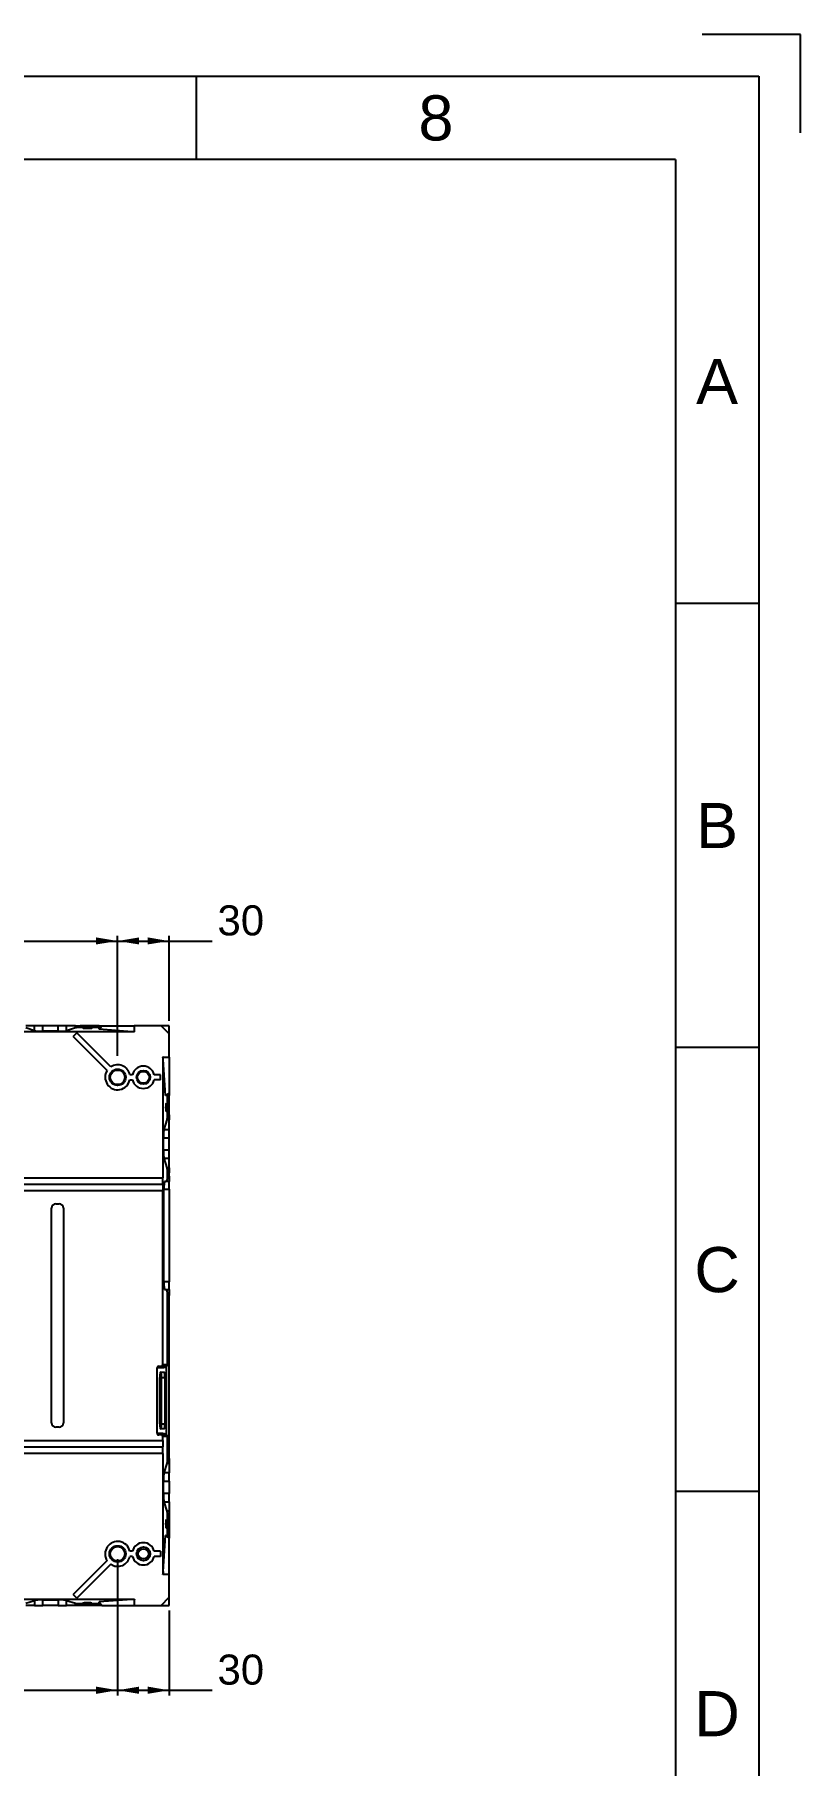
# Model space of a CAD drawing. Header units: millimetres. Extents: x 5415 to 7815, y 1596 to 3293.
# Drawn here: x 7369 to 7815, y 2285 to 3293 of the extents above; entities that cross this region are included whole.
import ezdxf
from ezdxf.enums import TextEntityAlignment as Align

# ---------------------------------------------------------------- set-up
doc = ezdxf.new("R2010")
doc.units = ezdxf.units.MM
doc.styles.get("Standard").update_dxf_attribs({"font": 'arial.ttf'})
doc.dimstyles.new('UDM_1-5', dxfattribs={"dimscale": 5, "dimtxt": 3.5, "dimasz": 2.5, "dimexe": 0.6, "dimexo": 0.6, "dimtad": 1, "dimtoh": 1, "dimzin": 9, "dimdsep": 46, "dimtxsty": 'Standard', "dimcen": 0, "dimclrd": 2, "dimclre": 2, "dimclrt": 2, "dimadec": 0, "dimazin": 2, "dimtfac": 1, "dimtofl": 0, "dimtmove": 0, "dimatfit": 3, "dimfxl": 1, "dimarcsym": 0})

# ---------------------------------------------------------------- blocks, each defined once
blk = doc.blocks.new('*D21')
at = {"color": 2}
for p, q in [((6877.7, 2698.2), (6877.7, 2768.1)), ((6877.7, 2765.1), (7417.7, 2765.1)), ((7417.7, 2698.2), (7417.7, 2768.1))]:
    blk.add_line(p, q, dxfattribs=at)
for points in [[(6877.7, 2765.1), (6890.2, 2763.1), (6890.2, 2767.2)], [(7417.7, 2765.1), (7405.2, 2767.2), (7405.2, 2763.1)]]:
    blk.add_solid(points, dxfattribs=at)
at = {"color": 2, "insert": (7147.7, 2777), "char_height": 17.5, "attachment_point": 5}
blk.add_mtext('540', dxfattribs=at)
blk = doc.blocks.new('*D22')
at = {"color": 2}
for p, q in [((7417.7, 2698.2), (7417.7, 2768.1)), ((7417.7, 2765.1), (7447.7, 2765.1)), ((7447.7, 2718.7), (7447.7, 2768.1)), ((7447.7, 2765.1), (7472.7, 2765.1))]:
    blk.add_line(p, q, dxfattribs=at)
for points in [[(7417.7, 2765.1), (7430.2, 2763.1), (7430.2, 2767.2)], [(7447.7, 2765.1), (7435.2, 2767.2), (7435.2, 2763.1)]]:
    blk.add_solid(points, dxfattribs=at)
at = {"color": 2, "insert": (7489.4, 2777), "char_height": 17.5, "attachment_point": 5}
blk.add_mtext('30', dxfattribs=at)
blk = doc.blocks.new('*D24')
at = {"color": 2}
for p, q in [((6877.7, 2405.2), (6877.7, 2325.8)), ((7417.7, 2405.2), (7417.7, 2325.8)), ((6877.7, 2328.8), (7417.7, 2328.8))]:
    blk.add_line(p, q, dxfattribs=at)
for points in [[(6877.7, 2328.8), (6890.2, 2326.7), (6890.2, 2330.9)], [(7417.7, 2328.8), (7405.2, 2330.9), (7405.2, 2326.7)]]:
    blk.add_solid(points, dxfattribs=at)
at = {"color": 2, "insert": (7147.7, 2340.7), "char_height": 17.5, "attachment_point": 5}
blk.add_mtext('540', dxfattribs=at)
blk = doc.blocks.new('*D25')
at = {"color": 2}
for p, q in [((7417.7, 2405.2), (7417.7, 2325.8)), ((7447.7, 2375.2), (7447.7, 2325.8)), ((7417.7, 2328.8), (7447.7, 2328.8)), ((7447.7, 2328.8), (7472.7, 2328.8))]:
    blk.add_line(p, q, dxfattribs=at)
for points in [[(7417.7, 2328.8), (7430.2, 2326.7), (7430.2, 2330.9)], [(7447.7, 2328.8), (7435.2, 2330.9), (7435.2, 2326.7)]]:
    blk.add_solid(points, dxfattribs=at)
at = {"color": 2, "insert": (7489.4, 2340.7), "char_height": 17.5, "attachment_point": 5}
blk.add_mtext('30', dxfattribs=at)

msp = doc.modelspace()

# ---------------------------------------------------------------- linework, layer by layer
for p, q in [((7815.096, 3292.931), (7757.953, 3292.931)), ((7815.096, 3235.788), (7815.096, 3292.931)), ((5439.338, 3268.689), (7790.853, 3268.689)), ((7463.581, 3220.204), (7463.581, 3268.689)), ((7790.853, 3268.689), (7790.853, 1620.204)), ((7742.368, 3220.204), (5487.823, 3220.204)), ((7742.368, 3220.204), (7742.368, 1668.689)), ((7790.853, 2961.618), (7742.368, 2961.618)), ((7790.853, 2703.032), (7742.368, 2703.032)), ((7790.853, 2444.446), (7742.368, 2444.446))]:
    msp.add_line(p, q)
at = {"color": 7, "linetype": 'Continuous', "lineweight": 25}
for p, q in [((7427.518, 2712.134), (7360.191, 2712.134)), ((7369.397, 2715.733), (7364.287, 2715.733)), ((7369.397, 2712.87), (7364.287, 2714.538)), ((7369.397, 2712.87), (7369.397, 2715.733)), ((7374.226, 2715.733), (7369.397, 2715.733)), ((7374.226, 2712.545), (7374.226, 2715.733)), ((7383.155, 2715.733), (7374.226, 2715.733)), ((7383.155, 2712.545), (7374.226, 2712.545)), ((7383.155, 2712.545), (7383.155, 2715.733)), ((7387.985, 2715.733), (7383.155, 2715.733)), ((7387.985, 2712.87), (7387.985, 2715.733)), ((7393.095, 2715.733), (7387.985, 2715.733)), ((7393.095, 2714.538), (7387.985, 2712.87)), ((7394.003, 2711.542), (7391.881, 2709.421)), ((7393.095, 2714.538), (7393.095, 2715.733)), ((7393.095, 2715.733), (7395.993, 2715.733)), ((7413.736, 2691.809), (7394.003, 2711.542)), ((7395.993, 2715.733), (7395.993, 2714.733)), ((7407.041, 2715.733), (7395.993, 2715.733)), ((7407.041, 2714.733), (7395.993, 2714.733)), ((7407.041, 2715.733), (7408.548, 2715.733)), ((7407.041, 2713.733), (7408.548, 2715.733)), ((7407.041, 2714.733), (7407.041, 2715.733)), ((7407.041, 2713.733), (7407.041, 2714.733)), ((7407.041, 2713.683), (7407.041, 2713.733)), ((7426.056, 2712.233), (7407.041, 2713.683)), ((7408.548, 2715.733), (7427.347, 2715.733)), ((7427.347, 2712.233), (7426.056, 2712.233)), ((7427.518, 2712.134), (7426.868, 2712.233)), ((7427.347, 2715.733), (7427.347, 2712.233)), ((7442.991, 2715.733), (7427.347, 2715.733)), ((7427.518, 2712.233), (7427.347, 2712.233)), ((7427.518, 2712.134), (7427.518, 2712.233)), ((7447.691, 2711.033), (7442.991, 2715.733)), ((7447.691, 2715.733), (7442.991, 2715.733)), ((7447.691, 2711.033), (7447.691, 2715.733)), ((7411.615, 2689.687), (7391.881, 2709.421)), ((7447.691, 2697.487), (7447.691, 2711.033)), ((7444.092, 2697.693), (7444.092, 2627.25)), ((7444.191, 2697.044), (7444.092, 2697.693)), ((7444.092, 2697.693), (7444.191, 2697.693)), ((7444.191, 2697.693), (7444.191, 2697.487)), ((7444.191, 2697.487), (7447.691, 2697.487)), ((7444.191, 2696.063), (7444.191, 2697.487)), ((7445.641, 2675.083), (7444.191, 2696.063)), ((7447.691, 2697.487), (7447.691, 2676.652)), ((7426.366, 2687.233), (7424.784, 2687.233)), ((7424.784, 2684.233), (7426.366, 2684.233)), ((7442.691, 2687.233), (7439.015, 2687.233)), ((7442.691, 2684.233), (7439.015, 2684.233)), ((7442.691, 2684.233), (7442.691, 2687.233)), ((7445.691, 2675.083), (7445.641, 2675.083)), ((7447.691, 2676.652), (7445.691, 2675.083)), ((7446.691, 2675.083), (7445.691, 2675.083)), ((7446.691, 2663.785), (7446.691, 2675.083)), ((7446.691, 2675.083), (7447.691, 2675.083)), ((7447.691, 2676.652), (7447.691, 2675.083)), ((7447.691, 2663.785), (7447.691, 2675.083)), ((7444.697, 2655.375), (7446.496, 2660.887)), ((7447.691, 2660.887), (7446.496, 2660.887)), ((7446.691, 2663.785), (7447.691, 2663.785)), ((7447.691, 2663.785), (7447.691, 2660.887)), ((7447.691, 2655.375), (7447.691, 2660.887)), ((7444.697, 2655.375), (7447.691, 2655.375)), ((7447.691, 2650.545), (7447.691, 2655.375)), ((7444.372, 2643.42), (7444.372, 2650.545)), ((7444.372, 2650.545), (7447.691, 2650.545)), ((7444.372, 2643.42), (7447.691, 2643.42)), ((7447.691, 2643.42), (7447.691, 2650.545)), ((7447.691, 2638.59), (7447.691, 2643.42)), ((7446.496, 2633.078), (7444.697, 2638.59)), ((7444.697, 2638.59), (7447.691, 2638.59)), ((7446.496, 2633.078), (7447.691, 2633.078)), ((7447.691, 2633.078), (7447.691, 2638.59)), ((7447.691, 2633.078), (7447.691, 2630.181)), ((6851.289, 2627.25), (7444.092, 2627.25)), ((7444.025, 2623.337), (6851.357, 2623.337)), ((7444.657, 2566.608), (7444.657, 2620.608)), ((7444.657, 2620.608), (7447.691, 2620.608)), ((7447.691, 2625.108), (7445.05, 2625.108)), ((7446.691, 2628.108), (7446.691, 2630.181)), ((7447.691, 2630.181), (7446.691, 2630.181)), ((7446.691, 2628.108), (7447.691, 2628.108)), ((7447.691, 2628.108), (7447.691, 2630.181)), ((7447.691, 2628.108), (7447.691, 2625.108)), ((7447.691, 2620.608), (7447.691, 2625.108)), ((7447.691, 2620.608), (7447.691, 2566.608)), ((7443.961, 2619.651), (6851.42, 2619.651)), ((7381.691, 2611.983), (7383.691, 2611.983)), ((7443.961, 2518.483), (7443.961, 2619.651)), ((7379.191, 2484.483), (7379.191, 2609.483)), ((7386.191, 2609.483), (7386.191, 2484.483)), ((7447.691, 2566.608), (7444.657, 2566.608)), ((7445.05, 2562.108), (7447.691, 2562.108)), ((7447.691, 2562.108), (7447.691, 2566.608)), ((7447.691, 2562.108), (7447.691, 2558.608)), ((7446.691, 2518.483), (7446.691, 2558.608)), ((7447.691, 2558.608), (7446.691, 2558.608)), ((7447.691, 2463.785), (7447.691, 2558.608)), ((7443.206, 2516.483), (7440.689, 2516.483)), ((7440.689, 2478.483), (7440.689, 2516.483)), ((7441.705, 2517.483), (7442.957, 2517.483)), ((7442.225, 2483.983), (7442.225, 2510.983)), ((7442.748, 2513.983), (7444.753, 2513.983)), ((7442.957, 2517.483), (7444.191, 2517.483)), ((7443.276, 2510.983), (7445.276, 2510.983)), ((7443.276, 2483.983), (7443.276, 2510.983)), ((7443.961, 2518.483), (7446.691, 2518.483)), ((7444.191, 2517.483), (7446.444, 2517.825)), ((7445.276, 2510.983), (7445.276, 2483.983)), ((7446.191, 2477.808), (7446.191, 2517.157)), ((7383.691, 2481.983), (7381.691, 2481.983)), ((7444.753, 2480.983), (7442.748, 2480.983)), ((7443.276, 2483.983), (7445.276, 2483.983)), ((6851.357, 2470.628), (7444.025, 2470.628)), ((6851.42, 2474.314), (7443.961, 2474.314)), ((7440.689, 2478.483), (7443.206, 2478.483)), ((7442.957, 2477.483), (7441.705, 2477.483)), ((7444.191, 2477.483), (7442.957, 2477.483)), ((7446.691, 2476.483), (7443.961, 2476.483)), ((7443.961, 2474.314), (7443.961, 2476.483)), ((7446.444, 2477.14), (7444.191, 2477.483)), ((7446.691, 2463.785), (7446.691, 2476.483)), ((7444.092, 2466.715), (6851.289, 2466.715)), ((7444.092, 2466.715), (7444.092, 2396.272)), ((7444.697, 2455.375), (7446.496, 2460.887)), ((7447.691, 2460.887), (7446.496, 2460.887)), ((7446.691, 2463.785), (7447.691, 2463.785)), ((7447.691, 2463.785), (7447.691, 2460.887)), ((7447.691, 2460.887), (7447.691, 2455.375)), ((7444.372, 2443.42), (7444.372, 2450.545)), ((7444.372, 2450.545), (7447.691, 2450.545)), ((7447.691, 2455.375), (7444.697, 2455.375)), ((7447.691, 2450.545), (7447.691, 2455.375)), ((7447.691, 2450.545), (7447.691, 2443.42)), ((7447.691, 2443.42), (7444.372, 2443.42)), ((7447.691, 2438.59), (7447.691, 2443.42)), ((7446.496, 2433.078), (7444.697, 2438.59)), ((7444.697, 2438.59), (7447.691, 2438.59)), ((7447.691, 2433.078), (7446.496, 2433.078)), ((7446.691, 2418.883), (7446.691, 2430.181)), ((7447.691, 2430.181), (7446.691, 2430.181)), ((7447.691, 2438.59), (7447.691, 2433.078)), ((7447.691, 2433.078), (7447.691, 2430.181)), ((7447.691, 2430.181), (7447.691, 2418.883)), ((7426.366, 2409.733), (7424.784, 2409.733)), ((7442.691, 2409.733), (7439.015, 2409.733)), ((7442.691, 2409.733), (7442.691, 2406.733)), ((7444.191, 2397.902), (7445.641, 2418.883)), ((7445.691, 2418.883), (7445.641, 2418.883)), ((7445.691, 2418.883), (7446.691, 2418.883)), ((7447.691, 2417.313), (7445.691, 2418.883)), ((7447.691, 2418.883), (7446.691, 2418.883)), ((7447.691, 2418.883), (7447.691, 2417.313)), ((7447.691, 2396.478), (7447.691, 2417.313)), ((7411.615, 2404.278), (7391.881, 2384.544)), ((7413.736, 2402.156), (7394.003, 2382.423)), ((7426.366, 2406.733), (7424.784, 2406.733)), ((7442.691, 2406.733), (7439.015, 2406.733)), ((7444.092, 2396.272), (7444.191, 2396.921)), ((7444.191, 2396.272), (7444.092, 2396.272)), ((7444.191, 2397.902), (7444.191, 2396.478)), ((7444.191, 2396.478), (7447.691, 2396.478)), ((7444.191, 2396.478), (7444.191, 2396.272)), ((7447.691, 2382.933), (7447.691, 2396.478)), ((7360.191, 2381.831), (7427.518, 2381.831)), ((7364.287, 2379.427), (7369.397, 2381.096)), ((7369.397, 2381.096), (7369.397, 2378.233)), ((7374.226, 2381.42), (7383.155, 2381.42)), ((7374.226, 2378.233), (7374.226, 2381.42)), ((7383.155, 2381.42), (7383.155, 2378.233)), ((7387.985, 2381.096), (7393.095, 2379.427)), ((7387.985, 2378.233), (7387.985, 2381.096)), ((7394.003, 2382.423), (7391.881, 2384.544)), ((7393.095, 2378.233), (7393.095, 2379.427)), ((7395.993, 2379.233), (7407.041, 2379.233)), ((7395.993, 2378.233), (7395.993, 2379.233)), ((7426.056, 2381.733), (7407.041, 2380.282)), ((7407.041, 2380.282), (7407.041, 2380.233)), ((7407.041, 2379.233), (7407.041, 2380.233)), ((7407.041, 2380.233), (7408.548, 2378.233)), ((7407.041, 2378.233), (7407.041, 2379.233)), ((7427.347, 2381.733), (7426.056, 2381.733)), ((7426.868, 2381.733), (7427.518, 2381.831)), ((7427.347, 2381.733), (7427.347, 2378.233)), ((7427.347, 2381.733), (7427.518, 2381.733)), ((7427.518, 2381.831), (7427.518, 2381.733)), ((7442.991, 2378.233), (7447.691, 2382.933)), ((7447.691, 2378.233), (7447.691, 2382.933)), ((7369.397, 2378.233), (7364.287, 2378.233)), ((7369.397, 2378.233), (7374.226, 2378.233)), ((7383.155, 2378.233), (7374.226, 2378.233)), ((7383.155, 2378.233), (7387.985, 2378.233)), ((7393.095, 2378.233), (7387.985, 2378.233)), ((7395.993, 2378.233), (7393.095, 2378.233)), ((7407.041, 2378.233), (7395.993, 2378.233)), ((7408.548, 2378.233), (7407.041, 2378.233)), ((7408.548, 2378.233), (7427.347, 2378.233)), ((7427.347, 2378.233), (7442.991, 2378.233)), ((7442.991, 2378.233), (7447.691, 2378.233))]:
    msp.add_line(p, q, dxfattribs=at)
for centre, radius in [((7417.691, 2685.733), 4.75), ((7417.691, 2685.733), 4.25), ((7432.691, 2685.733), 4.025), ((7432.691, 2685.733), 3.4), ((7417.691, 2408.233), 4.75), ((7417.691, 2408.233), 4.25), ((7432.691, 2408.233), 4.025), ((7432.691, 2408.233), 3)]:
    msp.add_circle(centre, radius, dxfattribs=at)
for centre, radius, start, end in [((7417.691, 2685.733), 7.25, 11.940544, 123.059456), ((7432.691, 2685.733), 6.5, 13.342364, 166.657636), ((7417.691, 2685.733), 7.25, 146.940544, 348.059456), ((7432.691, 2685.733), 6.5, 193.342364, 346.657636), ((7381.691, 2609.483), 2.5, 90, 180), ((7383.691, 2609.483), 2.5, 0, 90), ((7444.198, 2516.49), 0.992, 90.441905, 180.435192), ((7381.691, 2484.483), 2.5, 180, 270), ((7383.691, 2484.483), 2.5, 270, 0), ((7444.198, 2478.475), 0.992, 179.564808, 269.558095), ((7417.691, 2408.233), 7.25, 11.940544, 213.059456), ((7432.691, 2408.233), 6.5, 13.342364, 166.657636), ((7417.691, 2408.233), 7.25, 236.940544, 348.059456), ((7432.691, 2408.233), 6.5, 193.342364, 346.657636)]:
    msp.add_arc(centre, radius, start, end, dxfattribs=at)
for centre, major_axis, ratio, start_param, end_param in [((7374.226, 2712.983), (5, 0), 0.08748866, 3.40339204, 4.71238898), ((7383.155, 2712.983), (5, 0), 0.08748866, 4.71238898, 6.02138592), ((7395.993, 2714.47), (3, 0), 0.08748866, 1.57079633, 2.87979327), ((7446.428, 2663.785), (0, 3), 0.08748866, 3.40339204, 4.71238898), ((7444.81, 2650.545), (0, 5), 0.08748866, 0.26179939, 1.57079633), ((7444.81, 2643.42), (0, 5), 0.08748866, 1.57079633, 2.87979327), ((7446.428, 2630.181), (0, 3), 0.08748866, 4.71238898, 6.02138592), ((7444.81, 2619.651), (0, 9.7), 0.08748866, 1.18103559, 1.57079633), ((7443.191, 2627.25), (0, 10.3), 0.08748866, 4.32262825, 4.71238898), ((7445.05, 2620.608), (0, 4.5), 0.08748866, 0, 1.57079633), ((7446.428, 2628.108), (0, 3), 0.08748866, 3.14159265, 4.71238898), ((7445.05, 2566.608), (0, 4.5), 0.08748866, 1.57079633, 3.14159265), ((7446.385, 2558.608), (0, 3.5), 0.08748866, 4.71238898, 0), ((7441.705, 2516.483), (-1.015, 0), 0.98480775, 4.71238898, 0), ((7442.748, 2510.983), (0, 3), 0.17431149, 0, 1.57079633), ((7442.753, 2510.983), (0, 3), 0.17431149, 4.71238898, 0), ((7442.957, 2518.483), (-1.004, 0), 0.9961947, 1.57079633, 3.14159265), ((7444.753, 2510.983), (0, 3), 0.17431149, 4.71238898, 0), ((7445.687, 2518.483), (-1.004, 0), 0.9961947, 2.42466098, 3.14159265), ((7442.748, 2483.983), (0, 3), 0.17431149, 1.57079633, 3.14159265), ((7442.753, 2483.983), (0, 3), 0.17431149, 3.14159265, 4.71238898), ((7444.753, 2483.983), (0, 3), 0.17431149, 3.14159265, 4.71238898), ((7441.705, 2478.483), (1.015, 0), 0.98480775, 3.14159265, 4.71238898), ((7442.957, 2476.483), (1.004, 0), 0.9961947, 0, 1.57079633), ((7444.81, 2474.314), (0, 9.7), 0.08748866, 1.57079633, 1.96055706), ((7443.191, 2466.715), (0, 10.3), 0.08748866, 4.71238898, 5.10214971), ((7445.687, 2476.483), (1.004, 0), 0.9961947, 0, 0.71693169), ((7446.428, 2463.785), (0, 3), 0.08748866, 3.40339204, 4.71238898), ((7444.81, 2450.545), (0, 5), 0.08748866, 0.26179939, 1.57079633), ((7444.81, 2443.42), (0, 5), 0.08748866, 1.57079633, 2.87979327), ((7446.428, 2430.181), (0, 3), 0.08748866, 4.71238898, 6.02138592), ((7374.226, 2380.982), (5, 0), 0.08748866, 1.57079633, 2.87979327), ((7383.155, 2380.982), (5, 0), 0.08748866, 0.26179939, 1.57079633), ((7395.993, 2379.495), (3, 0), 0.08748866, 3.40339204, 4.71238898)]:
    msp.add_ellipse(centre, major_axis=major_axis, ratio=ratio, start_param=start_param, end_param=end_param, dxfattribs=at)
for centre, major_axis in [((7400.191, 2714.295), (2.5, 0)), ((7446.078, 2668.233), (0, 2.5)), ((7446.078, 2425.733), (0, 2.5)), ((7400.191, 2379.67), (2.5, 0))]:
    msp.add_ellipse(centre, major_axis=major_axis, ratio=0.08748866, dxfattribs=at)
for points, knots in [([(7446.191, 2517.157), (7445.907, 2517.025), (7445.283, 2516.732), (7444.287, 2516.529), (7443.575, 2516.498), (7443.206, 2516.483)], [0, 0, 0, 0, 0.28564939, 0.62913392, 1, 1, 1, 1]), ([(7446.444, 2517.825), (7446.393, 2517.758), (7446.274, 2517.6), (7446.2, 2517.361), (7446.193, 2517.202), (7446.191, 2517.157)], [0, 0, 0, 0, 0.3461753, 0.81464972, 1, 1, 1, 1]), ([(7443.206, 2478.483), (7443.575, 2478.467), (7444.287, 2478.436), (7445.283, 2478.233), (7445.907, 2477.94), (7446.191, 2477.808)], [0, 0, 0, 0, 0.37085012, 0.71433998, 1, 1, 1, 1]), ([(7446.191, 2477.808), (7446.197, 2477.724), (7446.212, 2477.526), (7446.316, 2477.298), (7446.416, 2477.174), (7446.444, 2477.14)], [0, 0, 0, 0, 0.3463551, 0.81559323, 1, 1, 1, 1])]:
    msp.add_open_spline(points, degree=3, knots=knots, dxfattribs=at)

# ---------------------------------------------------------------- texts
for s, p in [('8', (7602.975, 3244.446)), ('A', (7766.611, 3090.911)), ('B', (7766.611, 2832.325)), ('C', (7766.611, 2573.739)), ('D', (7766.611, 2315.153))]:
    msp.add_text(s, height=26.286).set_placement(p, align=Align.MIDDLE)

# ---------------------------------------------------------------- dimensions: what is measured, and where the dimension line sits
for base, p1, p2, picture, middle in [((7417.691, 2765.148), (6877.691, 2695.182), (7417.691, 2695.182), '*D21', (7147.691, 2777.023)), ((7447.691, 2765.148), (7417.691, 2695.182), (7447.691, 2715.733), '*D22', (7489.816, 2777.023)), ((7417.691, 2328.817), (6877.691, 2408.233), (7417.691, 2408.233), '*D24', (7147.691, 2340.692)), ((7447.691, 2328.817), (7417.691, 2408.233), (7447.691, 2378.233), '*D25', (7489.816, 2340.692))]:
    dim = msp.add_linear_dim(base=base, p1=p1, p2=p2, dimstyle='UDM_1-5', override={"dimtmove": 1})
    dim.commit()
    dim.dimension.update_dxf_attribs({"geometry": picture, "text_midpoint": middle})

doc.saveas('drawing.dxf')
